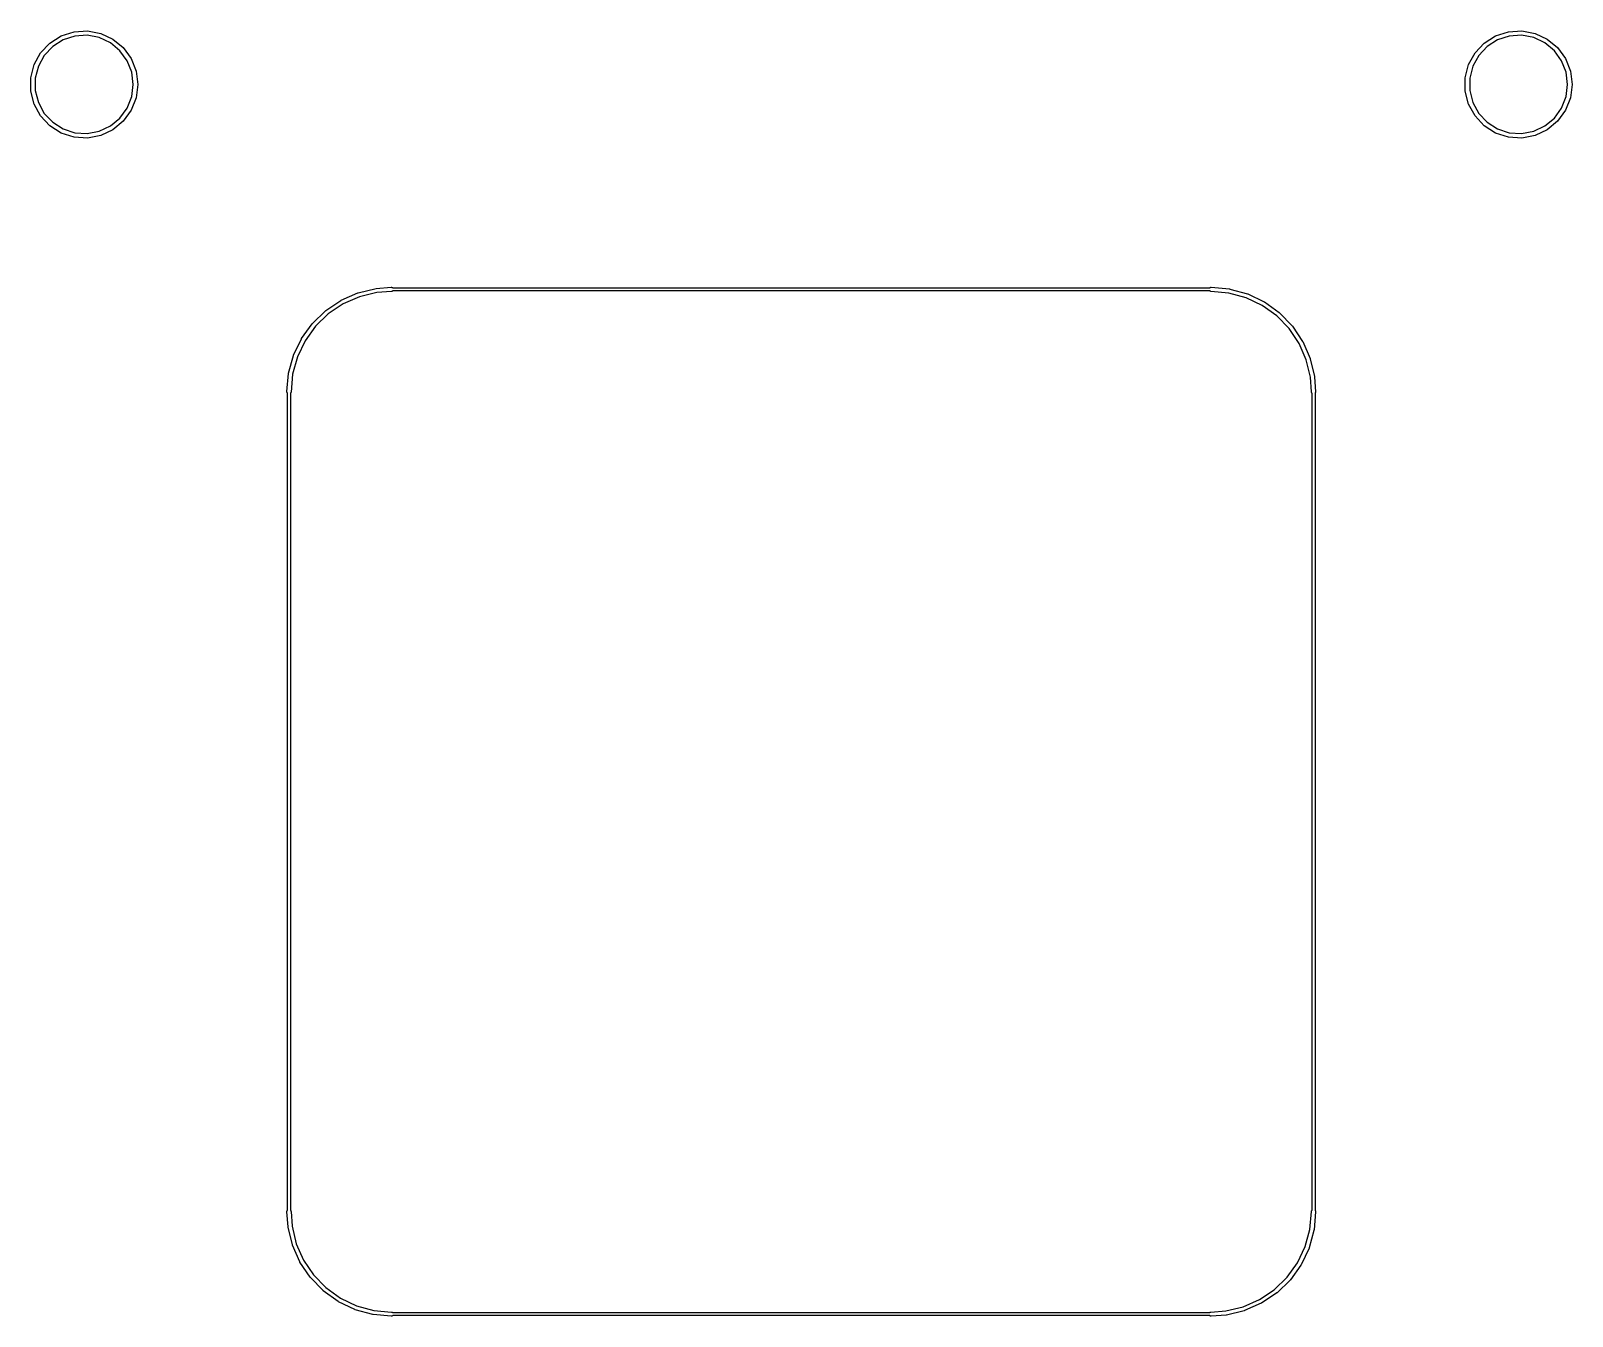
# Model space of a CAD drawing. Extents: x 102.4 to 177.6, y -115.1 to -52.4.
import ezdxf

# ---------------------------------------------------------------- set-up
doc = ezdxf.new("R2010")
doc.units = 0
doc.header["$MEASUREMENT"] = 0
doc.layers.add('BLACK', color=7, linetype='CONTINUOUS')

msp = doc.modelspace()

# ---------------------------------------------------------------- linework, layer by layer
at = {"layer": 'BLACK', "linetype": 'CONTINUOUS'}
for p, q in [((103.33, -52.9813), (103.884, -52.6294)), ((103.884, -52.6294), (104.509, -52.4264)), ((104.55, -52.6425), (103.978, -52.8284)), ((104.509, -52.4264), (105.165, -52.3852)), ((105.151, -52.6047), (104.55, -52.6425)), ((105.742, -52.7175), (105.151, -52.6047)), ((105.165, -52.3852), (105.81, -52.5082)), ((105.81, -52.5082), (106.404, -52.7879)), ((173.33, -52.9813), (173.884, -52.6294)), ((173.884, -52.6294), (174.509, -52.4264)), ((174.55, -52.6425), (173.978, -52.8284)), ((174.509, -52.4264), (175.165, -52.3852)), ((175.151, -52.6047), (174.55, -52.6425)), ((175.742, -52.7175), (175.151, -52.6047)), ((175.165, -52.3852), (175.81, -52.5082)), ((175.81, -52.5082), (176.404, -52.7879)), ((102.88, -53.46), (103.33, -52.9813)), ((103.47, -53.1508), (103.058, -53.5893)), ((103.978, -52.8284), (103.47, -53.1508)), ((106.286, -52.9736), (105.742, -52.7175)), ((106.75, -53.3571), (106.286, -52.9736)), ((106.404, -52.7879), (106.91, -53.2065)), ((107.103, -53.8438), (106.75, -53.3571)), ((106.91, -53.2065), (107.296, -53.7378)), ((172.88, -53.46), (173.33, -52.9813)), ((173.47, -53.1508), (173.058, -53.5893)), ((173.978, -52.8284), (173.47, -53.1508)), ((176.286, -52.9736), (175.742, -52.7175)), ((176.75, -53.3571), (176.286, -52.9736)), ((176.404, -52.7879), (176.91, -53.2065)), ((177.103, -53.8438), (176.75, -53.3571)), ((176.91, -53.2065), (177.296, -53.7378)), ((102.401, -54.6716), (102.564, -54.0355)), ((102.564, -54.0355), (102.88, -53.46)), ((102.769, -54.1165), (102.619, -54.6992)), ((103.058, -53.5893), (102.769, -54.1165)), ((107.325, -54.4031), (107.103, -53.8438)), ((107.296, -53.7378), (107.538, -54.3484)), ((172.401, -54.6716), (172.564, -54.0355)), ((172.564, -54.0355), (172.88, -53.46)), ((172.769, -54.1165), (172.619, -54.6992)), ((173.058, -53.5893), (172.769, -54.1165)), ((177.325, -54.4031), (177.103, -53.8438)), ((177.296, -53.7378), (177.538, -54.3484)), ((102.401, -55.3284), (102.401, -54.6716)), ((102.619, -54.6992), (102.619, -55.3008)), ((107.4, -55), (107.325, -54.4031)), ((107.538, -54.3484), (107.62, -55)), ((172.401, -55.3284), (172.401, -54.6716)), ((172.619, -54.6992), (172.619, -55.3008)), ((177.4, -55), (177.325, -54.4031)), ((177.538, -54.3484), (177.62, -55)), ((102.564, -55.9645), (102.401, -55.3284)), ((102.619, -55.3008), (102.769, -55.8835)), ((107.103, -56.1562), (107.325, -55.5969)), ((107.538, -55.6516), (107.296, -56.2622)), ((107.325, -55.5969), (107.4, -55)), ((107.62, -55), (107.538, -55.6516)), ((172.564, -55.9645), (172.401, -55.3284)), ((172.619, -55.3008), (172.769, -55.8835)), ((177.103, -56.1562), (177.325, -55.5969)), ((177.538, -55.6516), (177.296, -56.2622)), ((177.325, -55.5969), (177.4, -55)), ((177.62, -55), (177.538, -55.6516)), ((102.88, -56.54), (102.564, -55.9645)), ((102.769, -55.8835), (103.058, -56.4107)), ((103.058, -56.4107), (103.47, -56.8492)), ((106.75, -56.6429), (107.103, -56.1562)), ((107.296, -56.2622), (106.91, -56.7935)), ((172.88, -56.54), (172.564, -55.9645)), ((172.769, -55.8835), (173.058, -56.4107)), ((173.058, -56.4107), (173.47, -56.8492)), ((176.75, -56.6429), (177.103, -56.1562)), ((177.296, -56.2622), (176.91, -56.7935)), ((103.33, -57.0187), (102.88, -56.54)), ((103.884, -57.3706), (103.33, -57.0187)), ((103.47, -56.8492), (103.978, -57.1716)), ((105.742, -57.2825), (106.286, -57.0264)), ((106.286, -57.0264), (106.75, -56.6429)), ((106.91, -56.7935), (106.404, -57.2121)), ((173.33, -57.0187), (172.88, -56.54)), ((173.884, -57.3706), (173.33, -57.0187)), ((173.47, -56.8492), (173.978, -57.1716)), ((175.742, -57.2825), (176.286, -57.0264)), ((176.286, -57.0264), (176.75, -56.6429)), ((176.91, -56.7935), (176.404, -57.2121)), ((104.509, -57.5736), (103.884, -57.3706)), ((103.978, -57.1716), (104.55, -57.3575)), ((105.165, -57.6148), (104.509, -57.5736)), ((104.55, -57.3575), (105.151, -57.3953)), ((105.151, -57.3953), (105.742, -57.2825)), ((105.81, -57.4918), (105.165, -57.6148)), ((106.404, -57.2121), (105.81, -57.4918)), ((174.509, -57.5736), (173.884, -57.3706)), ((173.978, -57.1716), (174.55, -57.3575)), ((175.165, -57.6148), (174.509, -57.5736)), ((174.55, -57.3575), (175.151, -57.3953)), ((175.151, -57.3953), (175.742, -57.2825)), ((175.81, -57.4918), (175.165, -57.6148)), ((176.404, -57.2121), (175.81, -57.4918)), ((117.551, -65.5269), (118.365, -65.1696)), ((118.437, -65.3563), (117.64, -65.7064)), ((118.365, -65.1696), (118.376, -65.1656)), ((118.365, -65.1696), (118.365, -65.1696)), ((118.365, -65.1696), (118.365, -65.1696)), ((118.376, -65.1656), (118.379, -65.1649)), ((118.379, -65.1649), (118.382, -65.1639)), ((118.382, -65.1639), (119.246, -64.9564)), ((119.285, -65.1528), (118.437, -65.3563)), ((119.246, -64.9564), (119.258, -64.9544)), ((119.258, -64.9544), (119.26, -64.9543)), ((119.26, -64.9543), (119.262, -64.9539)), ((119.262, -64.9539), (119.993, -64.9003)), ((120.007, -65.0997), (119.285, -65.1528)), ((119.993, -64.9003), (120.004, -64.9001)), ((120.004, -64.9001), (120.022, -64.9024)), ((120.025, -65.0969), (120.007, -65.0997)), ((120.022, -64.9024), (120.039, -64.9078)), ((120.042, -65.0909), (120.025, -65.0969)), ((120.039, -64.9078), (120.054, -64.9161)), ((120.057, -65.0821), (120.042, -65.0909)), ((120.054, -64.9161), (120.066, -64.925)), ((120.066, -65.075), (120.057, -65.0821)), ((120.066, -64.925), (159.934, -64.925)), ((159.934, -65.075), (120.066, -65.075)), ((159.934, -64.925), (159.942, -64.9188)), ((159.947, -65.0847), (159.934, -65.075)), ((159.942, -64.9188), (159.957, -64.9097)), ((159.963, -65.0928), (159.947, -65.0847)), ((159.957, -64.9097), (159.974, -64.9035)), ((159.98, -65.0979), (159.963, -65.0928)), ((159.974, -64.9035), (159.991, -64.9004)), ((159.991, -65.0996), (159.98, -65.0979)), ((159.991, -64.9004), (160.009, -64.9004)), ((160.868, -65.1778), (159.991, -65.0996)), ((160.009, -64.9004), (160.894, -64.9794)), ((161.708, -65.4077), (160.868, -65.1778)), ((160.894, -64.9794), (160.894, -64.9794)), ((160.894, -64.9794), (160.894, -64.9794)), ((160.894, -64.9794), (160.906, -64.9811)), ((160.906, -64.9811), (160.909, -64.982)), ((160.909, -64.982), (160.912, -64.9826)), ((160.912, -64.9826), (161.769, -65.2171)), ((162.494, -65.7827), (161.708, -65.4077)), ((161.769, -65.2171), (161.769, -65.2171)), ((161.769, -65.2171), (161.769, -65.2171)), ((161.769, -65.2171), (161.78, -65.2208)), ((161.78, -65.2208), (161.783, -65.2222)), ((161.783, -65.2222), (161.786, -65.2233)), ((161.786, -65.2233), (162.588, -65.606)), ((116.145, -66.6611), (116.784, -66.0425)), ((116.917, -66.1923), (116.291, -66.7985)), ((116.784, -66.0425), (116.793, -66.0349)), ((116.793, -66.0349), (116.795, -66.0332)), ((116.795, -66.0332), (116.798, -66.0313)), ((116.798, -66.0313), (117.535, -65.5355)), ((117.64, -65.7064), (116.917, -66.1923)), ((117.535, -65.5355), (117.545, -65.5296)), ((117.535, -65.5355), (117.535, -65.5355)), ((117.535, -65.5355), (117.535, -65.5355)), ((117.545, -65.5296), (117.548, -65.5284)), ((117.548, -65.5284), (117.551, -65.5269)), ((163.201, -66.291), (162.494, -65.7827)), ((162.588, -65.606), (162.588, -65.606)), ((162.588, -65.606), (162.588, -65.606)), ((162.588, -65.606), (162.598, -65.6116)), ((162.598, -65.6116), (162.601, -65.6135)), ((162.601, -65.6135), (162.604, -65.6151)), ((162.604, -65.6151), (163.325, -66.1338)), ((163.325, -66.1338), (163.325, -66.1338)), ((163.325, -66.1338), (163.325, -66.1338)), ((163.325, -66.1338), (163.334, -66.1411)), ((163.334, -66.1411), (163.337, -66.1434)), ((163.337, -66.1434), (163.339, -66.1454)), ((163.339, -66.1454), (163.958, -66.7838)), ((115.615, -67.3964), (116.134, -66.6745)), ((116.291, -66.7985), (115.783, -67.5059)), ((116.134, -66.6745), (116.141, -66.6656)), ((116.134, -66.6745), (116.134, -66.6745)), ((116.134, -66.6745), (116.134, -66.6745)), ((116.141, -66.6656), (116.143, -66.6635)), ((116.143, -66.6635), (116.145, -66.6611)), ((163.808, -66.9166), (163.201, -66.291)), ((164.294, -67.6396), (163.808, -66.9166)), ((163.958, -66.7838), (163.965, -66.7925)), ((163.965, -66.7925), (163.967, -66.7952)), ((163.967, -66.7952), (163.969, -66.7976)), ((163.969, -66.7976), (164.465, -67.5355)), ((115.223, -68.2141), (115.606, -67.4117)), ((115.783, -67.5059), (115.408, -68.2921)), ((115.606, -67.4117), (115.612, -67.4017)), ((115.606, -67.4117), (115.606, -67.4117)), ((115.606, -67.4117), (115.606, -67.4117)), ((115.612, -67.4017), (115.613, -67.3991)), ((115.613, -67.3991), (115.615, -67.3964)), ((164.644, -68.4372), (164.294, -67.6396)), ((164.465, -67.5355), (164.465, -67.5355)), ((164.465, -67.5355), (164.465, -67.5355)), ((164.465, -67.5355), (164.47, -67.5454)), ((164.47, -67.5454), (164.472, -67.5483)), ((164.472, -67.5483), (164.473, -67.551)), ((164.473, -67.551), (164.83, -68.365)), ((114.983, -69.0882), (115.217, -68.2308)), ((115.408, -68.2921), (115.178, -69.1324)), ((115.217, -68.2308), (115.221, -68.2198)), ((115.221, -68.2198), (115.222, -68.217)), ((115.222, -68.217), (115.223, -68.2141)), ((164.847, -69.285), (164.644, -68.4372)), ((164.83, -68.365), (164.83, -68.365)), ((164.83, -68.365), (164.83, -68.365)), ((164.83, -68.365), (164.834, -68.3758)), ((164.834, -68.3758), (164.835, -68.3789)), ((164.835, -68.3789), (164.836, -68.3819)), ((164.836, -68.3819), (165.044, -69.2462)), ((114.9, -69.9911), (114.979, -69.1057)), ((114.979, -69.1057), (114.981, -69.0943)), ((114.981, -69.0943), (114.982, -69.0913)), ((114.982, -69.0913), (114.983, -69.0882)), ((115.178, -69.1324), (115.1, -70.0089)), ((164.9, -70.0073), (164.847, -69.285)), ((165.044, -69.2462), (165.046, -69.2576)), ((165.046, -69.2576), (165.046, -69.2599)), ((165.046, -69.2599), (165.046, -69.2623)), ((165.046, -69.2623), (165.1, -69.9927)), ((114.9, -70.0089), (114.9, -69.9911)), ((114.904, -70.0264), (114.9, -70.0089)), ((114.91, -70.0431), (114.904, -70.0264)), ((114.919, -70.0584), (114.91, -70.0431)), ((114.925, -70.0655), (114.919, -70.0584)), ((114.925, -109.934), (114.925, -70.0655)), ((115.085, -70.0531), (115.075, -70.0659)), ((115.075, -70.0659), (115.075, -109.934)), ((115.093, -70.0373), (115.085, -70.0531)), ((115.098, -70.0203), (115.093, -70.0373)), ((115.1, -70.0089), (115.098, -70.0203)), ((164.903, -70.0249), (164.9, -70.0073)), ((164.909, -70.0416), (164.903, -70.0249)), ((164.918, -70.0571), (164.909, -70.0416)), ((164.925, -70.0656), (164.918, -70.0571)), ((164.925, -109.934), (164.925, -70.0656)), ((165.084, -70.0545), (165.075, -70.0658)), ((165.075, -70.0658), (165.075, -109.934)), ((165.092, -70.0388), (165.084, -70.0545)), ((165.098, -70.0218), (165.092, -70.0388)), ((165.1, -70.0042), (165.098, -70.0218)), ((165.1, -69.9927), (165.1, -70.0042)), ((114.9, -109.996), (114.902, -109.978)), ((114.9, -110.007), (114.9, -109.996)), ((114.954, -110.738), (114.9, -110.007)), ((114.902, -109.978), (114.908, -109.961)), ((114.908, -109.961), (114.916, -109.946)), ((114.916, -109.946), (114.925, -109.934)), ((115.075, -109.934), (115.082, -109.943)), ((115.082, -109.943), (115.091, -109.958)), ((115.091, -109.958), (115.097, -109.975)), ((115.097, -109.975), (115.1, -109.993)), ((115.1, -109.993), (115.153, -110.715)), ((164.822, -110.868), (164.9, -109.991)), ((164.9, -109.991), (164.902, -109.98)), ((164.902, -109.98), (164.907, -109.963)), ((164.907, -109.963), (164.915, -109.947)), ((164.915, -109.947), (164.925, -109.934)), ((165.1, -110.009), (165.021, -110.894)), ((165.075, -109.934), (165.081, -109.942)), ((165.081, -109.942), (165.09, -109.957)), ((165.09, -109.957), (165.096, -109.974)), ((165.096, -109.974), (165.1, -109.991)), ((165.1, -109.991), (165.1, -110.009)), ((114.954, -110.74), (114.954, -110.738)), ((114.954, -110.742), (114.954, -110.74)), ((114.956, -110.754), (114.954, -110.742)), ((115.164, -111.618), (114.956, -110.754)), ((115.153, -110.715), (115.356, -111.563)), ((164.592, -111.708), (164.822, -110.868)), ((165.017, -110.912), (164.783, -111.769)), ((165.018, -110.909), (165.017, -110.912)), ((165.019, -110.906), (165.018, -110.909)), ((165.021, -110.894), (165.019, -110.906)), ((115.165, -111.621), (115.164, -111.618)), ((115.166, -111.624), (115.165, -111.621)), ((115.17, -111.635), (115.166, -111.624)), ((115.527, -112.449), (115.17, -111.635)), ((115.17, -111.635), (115.17, -111.635)), ((115.17, -111.635), (115.17, -111.635)), ((115.356, -111.563), (115.706, -112.36)), ((164.217, -112.494), (164.592, -111.708)), ((164.777, -111.786), (164.394, -112.588)), ((164.778, -111.783), (164.777, -111.786)), ((164.779, -111.78), (164.778, -111.783)), ((164.783, -111.769), (164.779, -111.78)), ((115.528, -112.452), (115.527, -112.449)), ((115.53, -112.455), (115.528, -112.452)), ((115.535, -112.465), (115.53, -112.455)), ((116.031, -113.202), (115.535, -112.465)), ((115.535, -112.465), (115.535, -112.465)), ((115.535, -112.465), (115.535, -112.465)), ((115.706, -112.36), (116.192, -113.083)), ((163.709, -113.201), (164.217, -112.494)), ((164.385, -112.604), (163.866, -113.325)), ((164.387, -112.601), (164.385, -112.604)), ((164.388, -112.598), (164.387, -112.601)), ((164.394, -112.588), (164.388, -112.598)), ((164.394, -112.588), (164.394, -112.588)), ((164.394, -112.588), (164.394, -112.588)), ((116.033, -113.205), (116.031, -113.202)), ((116.035, -113.207), (116.033, -113.205)), ((116.042, -113.216), (116.035, -113.207)), ((116.661, -113.855), (116.042, -113.216)), ((116.192, -113.083), (116.798, -113.709)), ((163.083, -113.808), (163.709, -113.201)), ((163.855, -113.339), (163.216, -113.958)), ((163.857, -113.337), (163.855, -113.339)), ((163.859, -113.334), (163.857, -113.337)), ((163.866, -113.325), (163.859, -113.334)), ((163.866, -113.325), (163.866, -113.325)), ((163.866, -113.325), (163.866, -113.325)), ((116.663, -113.857), (116.661, -113.855)), ((116.666, -113.859), (116.663, -113.857)), ((116.675, -113.866), (116.666, -113.859)), ((117.396, -114.385), (116.675, -113.866)), ((116.675, -113.866), (116.675, -113.866)), ((116.675, -113.866), (116.675, -113.866)), ((116.798, -113.709), (117.506, -114.217)), ((117.506, -114.217), (118.292, -114.592)), ((161.563, -114.644), (162.36, -114.294)), ((162.36, -114.294), (163.083, -113.808)), ((163.202, -113.969), (162.465, -114.465)), ((163.205, -113.967), (163.202, -113.969)), ((163.207, -113.965), (163.205, -113.967)), ((163.216, -113.958), (163.207, -113.965)), ((117.399, -114.387), (117.396, -114.385)), ((117.402, -114.388), (117.399, -114.387)), ((117.412, -114.394), (117.402, -114.388)), ((118.214, -114.777), (117.412, -114.394)), ((117.412, -114.394), (117.412, -114.394)), ((117.412, -114.394), (117.412, -114.394)), ((118.217, -114.778), (118.214, -114.777)), ((118.22, -114.779), (118.217, -114.778)), ((118.231, -114.783), (118.22, -114.779)), ((119.088, -115.017), (118.231, -114.783)), ((118.231, -114.783), (118.231, -114.783)), ((118.231, -114.783), (118.231, -114.783)), ((118.292, -114.592), (119.132, -114.822)), ((119.091, -115.018), (119.088, -115.017)), ((119.094, -115.019), (119.091, -115.018)), ((119.106, -115.021), (119.094, -115.019)), ((119.991, -115.1), (119.106, -115.021)), ((119.106, -115.021), (119.106, -115.021)), ((119.106, -115.021), (119.106, -115.021)), ((119.132, -114.822), (120.009, -114.9)), ((120.009, -114.9), (120.02, -114.902)), ((120.02, -114.902), (120.037, -114.907)), ((120.037, -114.907), (120.053, -114.915)), ((120.058, -115.081), (120.043, -115.09)), ((120.053, -114.915), (120.066, -114.925)), ((120.066, -115.075), (120.058, -115.081)), ((120.066, -114.925), (159.934, -114.925)), ((159.934, -115.075), (120.066, -115.075)), ((159.934, -114.925), (159.943, -114.918)), ((159.946, -115.084), (159.934, -115.075)), ((159.943, -114.918), (159.958, -114.909)), ((159.961, -115.092), (159.946, -115.084)), ((159.958, -114.909), (159.975, -114.903)), ((159.975, -114.903), (159.993, -114.9)), ((159.993, -114.9), (160.715, -114.847)), ((160.738, -115.046), (160.007, -115.1)), ((160.715, -114.847), (161.563, -114.644)), ((160.74, -115.046), (160.738, -115.046)), ((160.742, -115.046), (160.74, -115.046)), ((160.754, -115.044), (160.742, -115.046)), ((161.618, -114.836), (160.754, -115.044)), ((161.621, -114.835), (161.618, -114.836)), ((161.624, -114.834), (161.621, -114.835)), ((161.635, -114.83), (161.624, -114.834)), ((162.449, -114.473), (161.635, -114.83)), ((161.635, -114.83), (161.635, -114.83)), ((161.635, -114.83), (161.635, -114.83)), ((162.452, -114.472), (162.449, -114.473)), ((162.455, -114.47), (162.452, -114.472)), ((162.465, -114.465), (162.455, -114.47)), ((162.465, -114.465), (162.465, -114.465)), ((162.465, -114.465), (162.465, -114.465)), ((120.009, -115.1), (119.991, -115.1)), ((120.026, -115.096), (120.009, -115.1)), ((120.043, -115.09), (120.026, -115.096)), ((159.978, -115.098), (159.961, -115.092)), ((159.996, -115.1), (159.978, -115.098)), ((160.007, -115.1), (159.996, -115.1))]:
    msp.add_line(p, q, dxfattribs=at)

doc.saveas('drawing.dxf')
